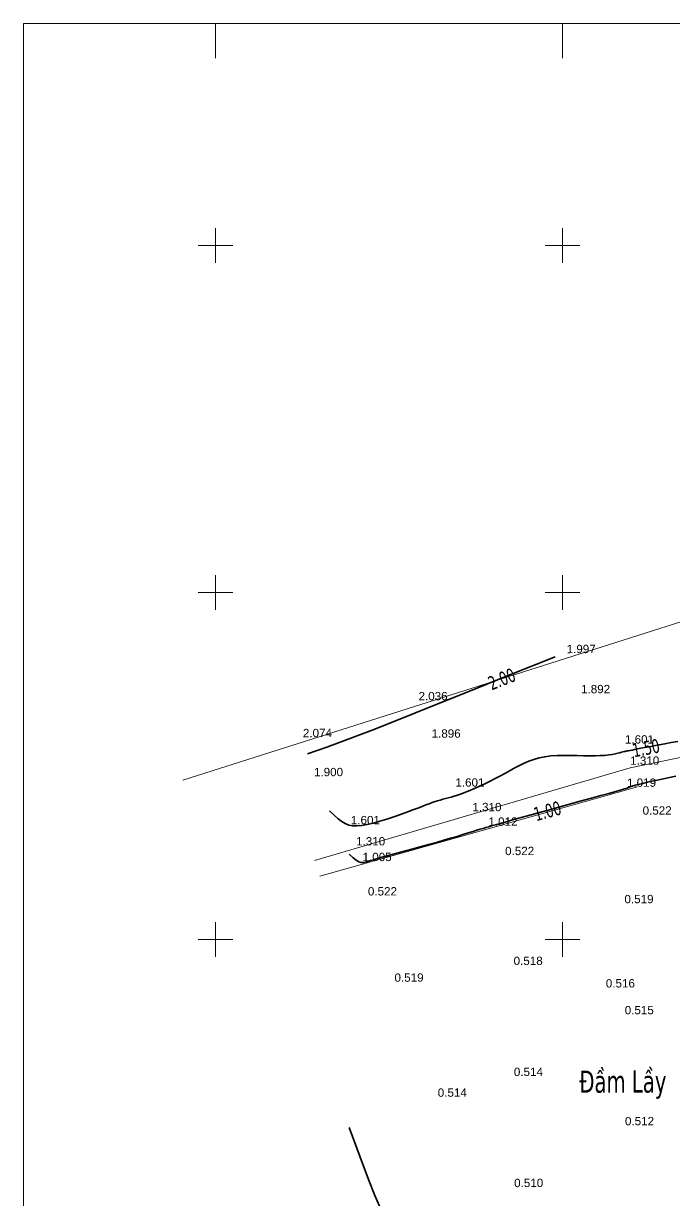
# Model space of a CAD drawing. Header units: millimetres. Extents: x 563604 to 809435, y 2337 to 1331933.
# Drawn here: x 563604 to 610537, y 1247116 to 1331933 of the extents above; entities that cross this region are included whole.
import ezdxf

# ---------------------------------------------------------------- set-up
doc = ezdxf.new("R2010")
doc.units = ezdxf.units.MM
for name, color, linetype, lineweight in [('0-1', 253, 'Continuous', 9), ('CD TAI', 7, 'Continuous', 9), ('DM CAI-1', 9, 'Continuous', 35), ('Hbaixe-1', 253, 'Continuous', 9), ('khung-1', 253, 'Continuous', 9), ('MUONG DAT-1', 253, 'Continuous', 9), ('NCD', 7, 'Continuous', 9), ('NCV_TKCS_HIEN TRANG_251226_dwg-1', 253, 'Continuous', 9), ('Text-1', 7, 'Continuous', 35), ('TUONGXAY-1', 253, 'Continuous', 9)]:
    doc.layers.add(name, color=color, linetype=linetype, lineweight=lineweight)
doc.styles.add('Arial', font='arial_0.ttf', dxfattribs={"height": 600.1280242654427})
doc.styles.add('Tahoma', font='tahoma_0.ttf', dxfattribs={"width": 0.75, "height": 1000.213373775738})
doc.styles.add('Tahoma_1', font='tahoma_0.ttf', dxfattribs={"width": 0.75, "height": 1600.34139804118})

# ---------------------------------------------------------------- blocks, each defined once
blk = doc.blocks.new('NCV_TKCS_HIEN TRANG_251226_dwg-1595164-TỔNG THỂ_HIỆN TRẠNG KHU ĐẤT')
at = {"layer": '0-1'}
for p, q in [((563603.751470964, 1144932.999999896), (563603.751470964, 1331933.000000019)), ((607870.4963984918, 1276928.196210775), (584956.4665966195, 1270493.453972325))]:
    blk.add_line(p, q, dxfattribs=at)
at = {"layer": 'DM CAI-1', "flags": 128}
for points in [[(584084.9499168535, 1279297.066475243), (585467.8815496858, 1279779.335264953), (587007.0477247328, 1280348.804163344), (588745.6100337602, 1281017.818437664), (590726.7300682504, 1281798.723354456), (592993.5694196854, 1282703.864180544), (595589.2896799733, 1283745.586182894), (598557.0524404541, 1284936.234628332), (601940.0192924682, 1286288.154784106)], [(610772.7500134439, 1280199.914541513), (610298.2662915845, 1280114.93034457), (609849.4192855709, 1280031.841508238), (609432.8237249594, 1279953.676951184), (609050.0266461008, 1279881.21425571), (608701.3081623986, 1279814.668169847), (608386.948387257, 1279754.253441768), (608107.2274330863, 1279700.184820216), (607862.42541329, 1279652.677053078), (607652.8224415564, 1279611.94488924), (607478.6986305792, 1279578.203075597), (607339.019059739, 1279551.329450501), (607227.4886731725, 1279529.854203226), (607136.4973811355, 1279511.970613083), (607058.4350934572, 1279495.871958248), (606985.6917206772, 1279479.751518456), (606910.6571729087, 1279461.802572024), (606825.7213601231, 1279440.218397697), (606723.2741924342, 1279413.192274216), (606596.606201337, 1279379.650850747), (606442.6103998795, 1279341.454254031), (606259.0804230598, 1279301.19598208), (606043.8099048816, 1279261.469531489), (605794.5924803428, 1279224.868400273), (605509.2217835896, 1279193.986084742), (605185.4914490518, 1279171.416082768), (604821.195111727, 1279159.751891656), (604416.0849798896, 1279159.751891656), (603977.747561023, 1279168.960916893), (603515.7279360294, 1279180.509360193), (603039.5711866625, 1279189.591074575), (602558.8223938242, 1279190.884047581), (602083.0266395521, 1279179.066265763), (601621.7290044643, 1279148.815718083), (601184.4745707404, 1279094.810391944), (600778.1738789085, 1279013.17309963), (600399.1993078598, 1278905.805956514), (600041.2886965368, 1278776.055902282), (599698.1798835989, 1278627.269876338), (599363.610707847, 1278462.794819787), (599031.3190076564, 1278285.977672032), (598695.0426222536, 1278100.165374182), (598348.5193898723, 1277908.704864927), (597987.4602794376, 1277714.864197143), (597615.4687795211, 1277521.595874169), (597238.1215093866, 1277331.773511256), (596860.9950877301, 1277148.270724081), (596489.6661328219, 1276973.961128886), (596129.7112646353, 1276811.718339928), (595786.7071012985, 1276664.415973593), (595466.2302616496, 1276534.927645272), (595172.4104956571, 1276425.130450005), (594903.5900758256, 1276332.915402694), (594656.6644062158, 1276255.176998459), (594428.528890321, 1276188.809730856), (594216.0789319184, 1276130.708094578), (594016.2099342172, 1276077.766584886), (593825.817301562, 1276026.879695337), (593641.7964373045, 1275974.941921617), (593460.3295201388, 1275919.058504064), (593274.7458292801, 1275857.177673132), (593077.6614187192, 1275787.458405059), (592861.6923428726, 1275708.059675661), (592619.4546561566, 1275617.140463305), (592343.564412136, 1275512.859742529), (592026.6376655113, 1275393.37649085), (591661.2904702731, 1275256.849684935), (591243.7777429428, 1275103.012287576), (590784.9098525785, 1274937.893209482), (590299.1360283562, 1274769.095347062), (589800.9055014387, 1274604.221596869), (589304.6675025634, 1274450.87485659), (588824.8712623258, 1274316.658021924), (588375.9660113208, 1274209.17399056), (587972.4009798601, 1274136.025659333), (587623.867630462, 1274103.811197416), (587321.0263560333, 1274115.109863908), (587049.7797797006, 1274171.4961928), (586796.0305264358, 1274274.5447151), (586545.6812199332, 1274425.829964091), (586284.6344841712, 1274626.926471493), (585998.7929438375, 1274879.408770586), (585674.0592226267, 1275184.851392664)], [(587085.1721431174, 1272065.938425452), (587364.5039411556, 1271810.309787334), (587590.3525461719, 1271632.191862925), (587780.9587955062, 1271522.380542713), (587954.5635253631, 1271471.671716621), (588129.407572515, 1271470.861275992), (588323.7317735922, 1271510.745110888), (588555.776965509, 1271582.119111942), (588843.7839850377, 1271675.779169928), (589201.0672021921, 1271783.777909865), (589621.2351246357, 1271903.194893332), (590092.9697931312, 1272032.366414733), (590604.9532492933, 1272169.628770603), (591145.8675334587, 1272313.318256339), (591704.3946875263, 1272461.771166772), (592269.2167521168, 1272613.323797727), (592829.0157687027, 1272766.312444743), (593373.5081607386, 1272918.982166907), (593896.5478847165, 1273069.213073232), (594393.0232793939, 1273214.794038264), (594857.8226833865, 1273353.513934703), (595285.8344357361, 1273483.161636245), (595671.9468744904, 1273601.526016867), (596011.0483396847, 1273706.395948845), (596298.027169367, 1273795.560306583), (596532.8710015499, 1273868.395603627), (596735.964667292, 1273930.628923718), (596932.7922981844, 1273989.574989029), (597148.8380245407, 1274052.548523721), (597409.5859771002, 1274126.864250392), (597740.5202861767, 1274219.836893913), (598167.1250830773, 1274338.781176173), (598714.8844976899, 1274491.011822185), (599398.9698911716, 1274680.9458245), (600193.301544932, 1274901.409254781), (601061.4869700887, 1275142.330455209), (601967.1336783272, 1275393.637766832), (602873.849181191, 1275645.259532258), (603745.2409895137, 1275887.124092392), (604544.9166154069, 1276109.159788849), (605236.4835701298, 1276301.294964095), (605792.6775808744, 1276456.014979699), (606222.7472392705, 1276576.033284139), (606545.0693527379, 1276666.620344571), (606778.0207285546, 1276733.046628858), (606939.9781744246, 1276780.582606283), (607049.3184971999, 1276814.498744996), (607124.4185050104, 1276840.065512293), (607183.655005134, 1276862.553376606), (607244.0263912451, 1276886.620287546), (607317.0174041659, 1276914.474118441), (607412.7343716826, 1276947.710222241), (607541.2836204462, 1276987.923953738), (607712.771477959, 1277036.710667723), (607937.3042720072, 1277095.665716577), (608224.9883289579, 1277166.384456369), (608585.9299767393, 1277250.462239196), (609025.0118882261, 1277348.545957632), (609526.2221184913, 1277457.488653112), (610068.3250688318, 1277573.194904854), (610630.0851391252, 1277691.569289522)], [(589266.1509600666, 1246708.21431769), (588941.6820685699, 1247471.691751242), (588484.7921423033, 1248619.024902931), (587870.3482002587, 1250227.651442347), (587073.2172629893, 1252375.009040354)]]:
    blk.add_lwpolyline(points, dxfattribs=at)
at = {"layer": 'Hbaixe-1', "flags": 128}
blk.add_lwpolyline([(768012.7561700911, 1144933.000000322), (563603.7514713899, 1144933.000000322), (563603.7514713899, 1331933.000000302), (802477.039142666, 1331933.000000302), (802477.039142666, 1144933.000000322)], dxfattribs=at)
at = {"layer": 'khung-1'}
for p, q in [((577454.2705074437, 1329432.999999964), (577454.2705074437, 1331933.000000019)), ((602454.2705074198, 1329432.999999964), (602454.2705074198, 1331933.000000019)), ((577454.2705074437, 1314682.999999842), (577454.2705074437, 1317183.000000038)), ((602454.2705074198, 1314682.999999842), (602454.2705074198, 1317183.000000038)), ((576204.2705074166, 1315933.000000295), (578704.270507329, 1315933.000000295)), ((601204.2705073927, 1315933.000000295), (603704.2705073052, 1315933.000000295)), ((577454.2705074437, 1289682.999999866), (577454.2705074437, 1292183.000000062)), ((602454.2705077038, 1289682.999999866), (602454.2705077038, 1292183.000000062)), ((576204.2705075585, 1290932.999999893), (578704.2705074709, 1290932.999999893)), ((601204.2705073927, 1290932.999999893), (603704.2705074471, 1290932.999999893)), ((577454.2705074437, 1264682.999999748), (577454.2705074437, 1267182.999999944)), ((602454.2705077038, 1264682.999999748), (602454.2705077038, 1267182.999999944)), ((576204.2705075585, 1265933.000000201), (578704.2705074709, 1265933.000000201)), ((601204.2705073927, 1265932.999999917), (603704.2705074471, 1265932.999999917))]:
    blk.add_line(p, q, dxfattribs=at)
at = {"layer": 'MUONG DAT-1', "flags": 128}
blk.add_lwpolyline([(628373.85847283, 1252426.264449606), (624955.1298391152, 1260550.182027194), (618410.860753205, 1280568.649334867), (607345.6263603509, 1278305.663270244), (584590.0017313667, 1271611.486791432)], dxfattribs=at)
at = {"layer": 'TUONGXAY-1', "flags": 128}
blk.add_lwpolyline([(715195.0598335796, 1321683.318286032), (662619.3314047046, 1305233.290877208), (575090.7801744015, 1277402.761276745)], dxfattribs=at)
at = {"layer": 'CD TAI', "char_height": 600.1280242654427, "width": 2512.822744633115, "attachment_point": 1, "rotation": 0.13458653618538488, "line_spacing_factor": 0.9417779076525877, "style": 'Arial'}
for s, insert in [('1.997', (602760.0566575393, 1287157.162810334)), ('1.892', (603801.3310174786, 1284266.499065115)), ('2.036', (592083.6889782551, 1283757.510430638)), ('2.074', (583743.3376669887, 1281101.710626748)), ('1.896', (593025.0132553227, 1281063.455822936)), ('1.601', (606964.063040385, 1280639.462620011)), ('1.310', (607343.7298828651, 1279113.024415337)), ('1.900', (584544.3704367478, 1278287.879123012)), ('1.601', (594739.8033761781, 1277536.105730549)), ('1.019', (607112.6180470347, 1277523.261721825)), ('1.310', (595965.9175683729, 1275765.936176215)), ('1.601', (587201.5961621002, 1274825.803663448)), ('0.522', (608238.2927011717, 1275518.58363901)), ('1.012', (597120.7034507655, 1274717.321629377)), ('1.310', (587581.2630047221, 1273299.365458917)), ('0.522', (598323.0790085916, 1272601.757959191)), ('1.005', (588047.5280477296, 1272169.382855239)), ('0.522', (588433.2305964131, 1269692.394155991)), ('0.519', (606929.2269023851, 1269133.605401198)), ('0.518', (598937.9545449034, 1264682.014882763)), ('0.519', (590351.0098444015, 1263476.3405575)), ('0.516', (605586.2619495068, 1263062.954275783)), ('0.515', (606948.0227202427, 1261131.920486609)), ('0.514', (598956.750362761, 1256680.329968032)), ('0.514', (593468.309137598, 1255188.69067105)), ('0.512', (606966.8185379583, 1253130.23557202)), ('0.510', (598975.5461806186, 1248678.645053585))]:
    blk.add_mtext(s, dxfattribs=dict(at, insert=insert))
at = {"layer": 'NCD', "char_height": 1000.213373775738, "width": 2355.813360617694, "attachment_point": 2, "line_spacing_factor": 0.994305556233853, "style": 'Tahoma'}
for s, insert, rotation in [('2.00', (597896.0549351337, 1285159.389835803), 21.860357548974534), ('1.50', (608384.7565458702, 1280215.354823589), 10.878658992288157), ('1.00', (601245.0553310802, 1275663.623167528), 15.508767679203146)]:
    blk.add_mtext(s, dxfattribs=dict(at, insert=insert, rotation=rotation))
at = {"layer": 'Text-1', "insert": (603669.3571834222, 1256479.571442759), "char_height": 1600.34139804118, "width": 7558.652534043917, "attachment_point": 1, "rotation": 0.13508876824315924, "line_spacing_factor": 0.9943055562338532, "style": 'Tahoma_1'}
blk.add_mtext('Đ\\fTahoma|b0|i0|c254|p34|;\\W.75;ầm Lầy', dxfattribs=at)

msp = doc.modelspace()

# ---------------------------------------------------------------- block references
at = {"layer": 'NCV_TKCS_HIEN TRANG_251226_dwg-1'}
msp.add_blockref('NCV_TKCS_HIEN TRANG_251226_dwg-1595164-TỔNG THỂ_HIỆN TRẠNG KHU ĐẤT', (0, 0), dxfattribs=at)

doc.saveas('drawing.dxf')
